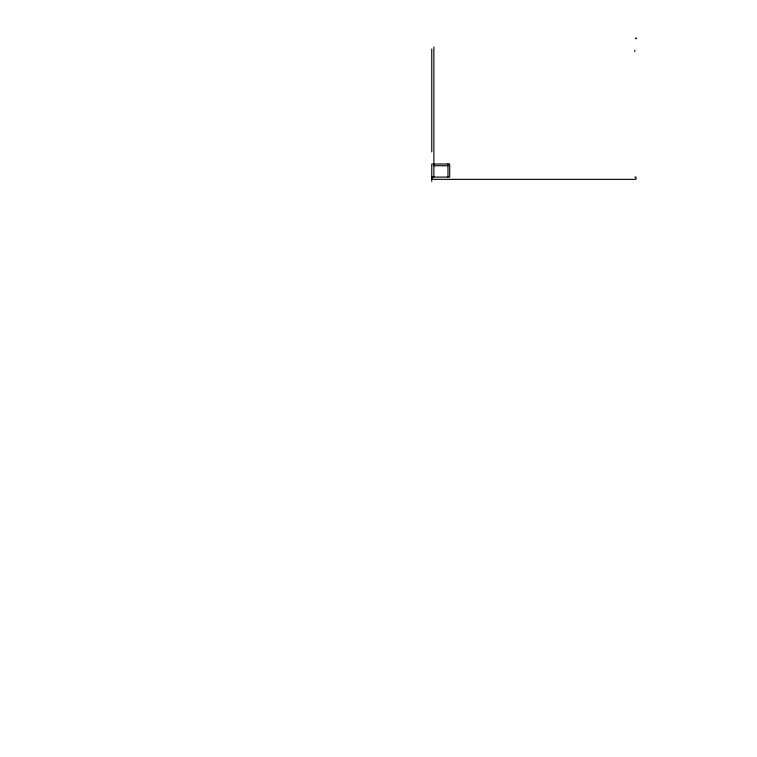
<?xml version="1.0" encoding="UTF-8"?>
<svg xmlns="http://www.w3.org/2000/svg" width="757" height="757" viewBox="0 0 757 757"><rect width="100%" height="100%" fill="white"/><g stroke="black" fill="none" stroke-linecap="round" stroke-linejoin="round"><path stroke-width="1.14" d="M433.875 46.962L433.875 177.091M635.956 38.446L635.984 37.85L635.984 38.796M634.754 51.419L634.849 50.142M433.875 165.726L447.974 165.726M431.755 177.091L449.667 177.091L449.667 164.023L431.755 164.023L431.755 181.33M634.754 177.091L636.031 177.091L636.031 179.352L432.181 179.352L432.181 177.091M447.974 163.815L447.974 177.091M431.755 49.082L431.755 151.939"/></g></svg>
